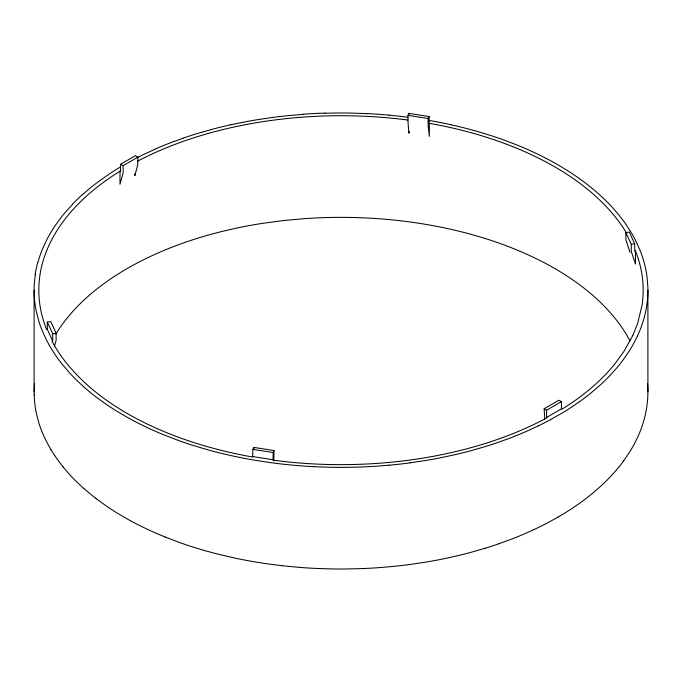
<?xml version="1.0" encoding="UTF-8"?>
<svg xmlns="http://www.w3.org/2000/svg" width="682" height="682" viewBox="0 0 682 682"><rect width="100%" height="100%" fill="white"/><g stroke="black" fill="none" stroke-linecap="round" stroke-linejoin="round"><path stroke-width="1.02" d="M119.998 171.199L119.998 184.234L123.127 172.878L123.127 165.649L137.832 157.167L135.42 155.667L120.544 164.26L120.544 171.489L119.998 171.199A302.177 174.464 0 0 0 46.564 329.423L47.288 329.329L52.727 341.06L52.028 341.188A302.177 174.464 0 0 0 62.846 358.348C73.204 372.363 85.872 384.563 99.666 395.168A302.177 174.464 0 0 0 159.145 429.507L167.678 433.087A302.177 174.464 0 0 0 252.655 457.017L252.869 449.378L253.9 447.426L273.985 450.529L273.797 460.853M35.268 274.735L34.288 283.993A305.834 176.57 0 0 0 34.151 293.269L34.518 299.449A307.25 177.388 0 0 0 36.385 311.768L38.763 320.949A305.562 176.416 0 0 0 41.969 330.037L45.992 339.014A305.937 176.629 0 0 0 50.818 347.863L54.483 353.677A306.712 177.081 0 0 0 62.855 365.058L70.024 373.361A305.451 176.348 0 0 0 77.936 381.434L83.613 386.685M37.877 262.459L39.735 256.372A305.451 176.357 0 0 1 43.213 247.31L47.51 238.376A307.318 177.431 0 0 1 54.483 226.68L58.499 220.942A305.417 176.331 0 0 1 65.157 212.503L72.582 204.276M54.364 346.362L56.12 340.463L56.12 333.234L50.732 321.64L47.288 322.1L47.288 329.329M546.58 417.461L561.457 408.868L561.457 401.638L558.873 400.249L544.168 408.74L546.58 410.232L546.58 417.461L547.083 417.768A302.177 174.464 0 0 1 273.022 460.171L273.192 452.524L273.985 450.529M408.978 131.225L408.978 133.229L408.015 122.598L408.015 115.369L408.808 113.374L429.131 116.52L429.131 123.749L429.345 123.34A302.177 174.464 0 0 1 626.221 232.553M632.879 335.331L637.627 323.464L642.026 305.383A302.177 174.464 0 0 0 635.436 250.933L634.712 251.027L634.712 243.798L629.273 232.068L625.88 232.664L625.88 239.893L629.972 252.212M637.44 336.038L634.49 341.98A305.442 176.34 0 0 1 629.392 350.778L623.501 359.414A305.937 176.629 0 0 1 616.843 367.854L609.418 376.08A305.425 176.331 0 0 1 601.268 384.077L592.394 391.809A306.977 177.235 0 0 1 579.487 401.715M429.345 123.34L429.345 136.383L428.1 125.701L428.1 118.472L429.131 116.52M632.819 335.459L623.911 351.426L614.866 363.907A302.177 174.464 0 0 1 562.002 409.157L561.457 408.868M623.501 461.058L629.392 452.422A305.886 176.604 0 0 0 634.49 443.624L637.44 437.682A306.849 177.158 0 0 0 642.265 425.628L644.123 419.541A306.849 177.158 0 0 0 646.732 407.265L647.482 401.093A306.849 177.158 0 0 0 647.857 388.731L647.559 383.582M83.613 193.679L89.606 188.547A305.417 176.331 0 0 1 99.163 181.088L109.376 173.936A305.519 176.391 0 0 1 120.237 167.09M592.394 493.453L601.268 485.72A305.886 176.604 0 0 0 609.418 477.724L614.448 472.259A306.849 177.158 0 0 0 623.51 461.041M579.504 401.689L572.624 406.421A305.937 176.629 0 0 1 561.763 413.266L550.306 419.762M561.457 401.638L546.58 410.232M558.012 517.109L550.306 521.406A306.849 177.158 0 0 1 534.159 529.496M538.269 425.909L525.694 431.689A307.139 177.329 0 0 1 508.15 438.782L499.062 442.055A305.425 176.331 0 0 1 485.081 446.625L470.699 450.768A305.834 176.57 0 0 1 455.968 454.459L440.913 457.716A305.417 176.331 0 0 1 425.594 460.503L410.035 462.822M534.142 529.522L525.694 533.333A305.886 176.604 0 0 1 512.617 538.72L499.062 543.699M156.306 148.667L143.732 154.447A305.519 176.391 0 0 0 137.244 157.678M173.85 141.575L182.938 138.301M485.081 548.268L470.699 552.411A306.849 177.158 0 0 1 451.015 557.211L440.913 559.359A305.877 176.595 0 0 1 425.594 562.147L410.035 564.466A306.849 177.158 0 0 1 389.055 566.802L378.399 567.688A305.886 176.604 0 0 1 362.406 568.575L346.354 568.984A305.877 176.595 0 0 1 330.293 568.899L314.249 568.336A305.886 176.604 0 0 1 298.29 567.288L282.442 565.753M201.667 132.299L211.301 129.589M231.019 124.763L241.087 122.641A306.414 176.902 0 0 1 256.406 119.853L271.965 117.534A305.442 176.348 0 0 1 287.71 115.684L303.601 114.312M47.288 322.1L52.727 333.83L56.12 333.234M625.88 232.664L631.268 244.258L634.712 243.798M389.013 465.184L378.399 466.045A307.241 177.388 0 0 1 357.061 467.119L346.354 467.341A305.519 176.391 0 0 1 330.293 467.255L314.249 466.693M324.939 113.238L335.646 113.016A305.425 176.331 0 0 1 351.707 113.101L367.751 113.664M389.013 115.173L399.558 116.247A305.937 176.629 0 0 1 407.947 117.261M408.015 115.369L428.1 118.472M273.192 452.524L252.869 449.378M273.192 459.753L252.869 456.608M428.671 120.382L430.726 120.731A306.977 177.235 0 0 1 450.93 124.721M450.981 124.763L460.913 127.074A305.425 176.331 0 0 1 475.533 130.927L489.787 135.207A305.553 176.408 0 0 1 503.631 139.912L517.033 145.036A306.789 177.124 0 0 1 534.142 152.478L542.343 156.451A307.224 177.371 0 0 1 558.012 164.891L565.455 169.341A306.977 177.235 0 0 1 579.487 178.641M164.967 536.964L178.369 542.088A305.877 176.595 0 0 0 192.213 546.793L201.667 549.701A306.849 177.158 0 0 0 221.164 554.901L236.032 558.319A305.886 176.604 0 0 0 251.274 561.269L261.573 562.974A306.849 177.158 0 0 0 282.51 565.728M120.544 164.26L123.127 165.649M102.496 401.689L105.898 404.068A306.312 176.851 0 0 0 116.545 411.016L127.807 417.64A305.647 176.459 0 0 0 139.657 423.906L147.858 427.878A307.028 177.26 0 0 0 164.967 435.321L178.369 440.444A305.442 176.348 0 0 0 192.213 445.15L206.467 449.429A305.843 176.578 0 0 0 221.087 453.283L231.019 455.593A307.139 177.329 0 0 0 251.274 459.625L266.756 462.098A305.834 176.57 0 0 0 282.442 464.11L292.987 465.184A307.241 177.388 0 0 0 314.18 466.693M579.504 178.667L586.102 183.543A306.789 177.124 0 0 1 598.361 193.662L604.064 198.922A307.215 177.371 0 0 1 614.448 209.741L619.145 215.299A305.937 176.629 0 0 1 625.556 223.807L631.182 232.494A305.425 176.331 0 0 1 636.008 241.343L640.031 250.32A307.326 177.431 0 0 1 644.123 262.459L645.615 268.589A305.945 176.638 0 0 1 647.15 277.821L647.857 287.088A306.977 177.235 0 0 1 647.482 299.449L646.732 305.621A306.977 177.235 0 0 1 644.123 317.906L642.265 323.984A306.977 177.235 0 0 1 637.44 336.047M95.898 498.457L105.898 505.712A305.894 176.604 0 0 0 116.545 512.659L127.807 519.283A305.886 176.604 0 0 0 139.657 525.549L147.858 529.522A306.849 177.158 0 0 0 165.053 536.939M83.613 488.321L77.936 483.078A305.894 176.604 0 0 1 70.024 475.004L62.855 466.701M54.483 455.32L50.818 449.506M44.56 437.682L41.969 431.68A305.886 176.604 0 0 1 38.763 422.593L36.385 413.411A305.886 176.604 0 0 1 34.85 404.179L34.143 394.912M544.748 418.936L544.168 408.74M647.9 290.182L647.9 391.818M635.436 250.933L635.436 263.968L631.268 251.488L631.268 244.258M408.808 113.374L408.808 115.437M253.9 447.426L253.9 449.489M137.832 157.167L137.832 164.396L134.917 175.624L134.917 173.62M52.727 333.83L52.727 341.06M34.1 290.182L34.1 391.818M137.5 161.208A302.177 174.464 0 0 1 213.296 132.061C246.39 123.195 280.455 118.156 314.666 116.383A302.177 174.464 0 0 1 407.947 120.049M55.779 334.197A302.177 174.464 0 0 1 222.929 231.232L232.707 228.947A302.177 174.464 0 0 1 262.792 223.304L283.345 220.567L304.172 218.658A302.177 174.464 0 0 1 514.322 248.913L522.855 252.493A302.177 174.464 0 0 1 629.972 340.812M592.411 493.436A306.849 177.158 0 0 1 579.521 503.307L572.624 508.064A306.849 177.158 0 0 1 558.029 517.092M95.992 498.44A306.849 177.158 0 0 1 83.707 488.312M62.957 466.693A306.849 177.158 0 0 1 54.586 455.312M50.928 449.498A306.849 177.158 0 0 1 44.662 437.673M34.253 394.912A306.849 177.158 0 0 1 34.535 383.582M303.661 114.184A307.028 177.26 0 0 1 325.007 113.101M409.976 462.865A306.977 177.235 0 0 1 388.945 465.226M35.114 274.735A306.977 177.235 0 0 1 37.723 262.451M72.437 204.25A306.977 177.235 0 0 1 83.468 193.654M156.178 148.633A306.977 177.235 0 0 1 173.731 141.541M182.819 138.258A306.977 177.235 0 0 1 201.557 132.265M211.19 129.554A306.977 177.235 0 0 1 230.917 124.721M367.675 113.621A306.977 177.235 0 0 1 388.945 115.13M550.374 419.72A305.937 176.629 0 0 1 538.345 425.866M102.394 401.647A307.139 177.329 0 0 1 83.511 386.634M499.156 543.665A305.886 176.604 0 0 1 485.166 548.234"/></g></svg>
